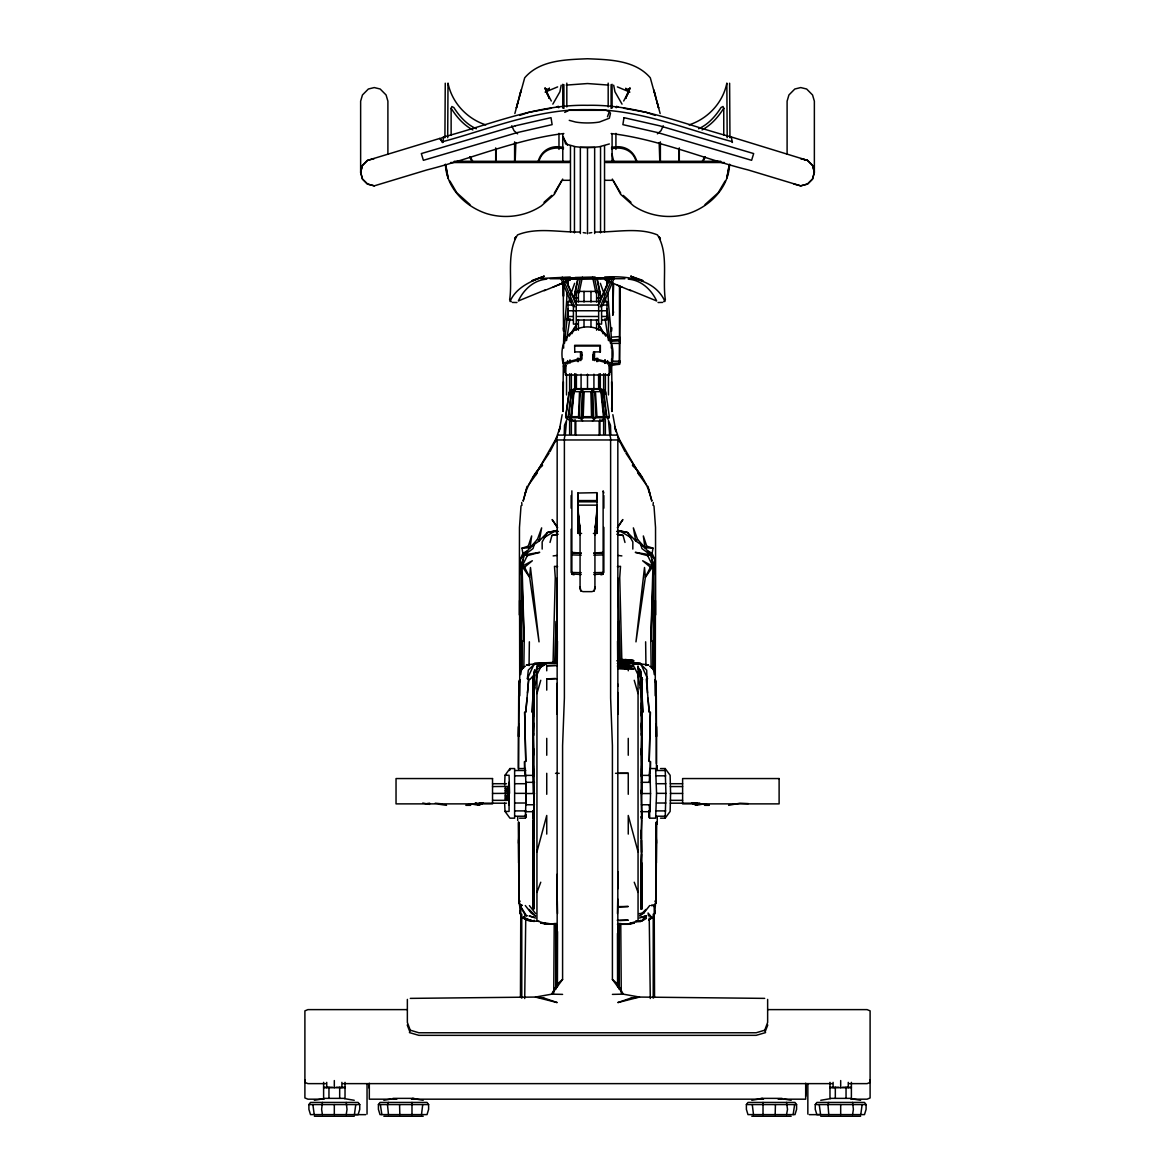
<?xml version="1.0" encoding="UTF-8"?>
<svg xmlns="http://www.w3.org/2000/svg" width="1175" height="1175" viewBox="0 0 1175 1175"><rect width="100%" height="100%" fill="white"/><g stroke="black" fill="none" stroke-linecap="round" stroke-linejoin="round"><path stroke-width="1.5" d="M304.898 1079.663L304.898 1082.381L307.909 1083.629L326.239 1083.629M312.873 1104.573L314.224 1114.605M367.041 1114.076L367.041 1083.673M514.606 161.474L514.606 141.867M515.149 162.253L515.84 142.572M518.762 822.103L518.968 901.915L520.907 906.645M519.335 614.922L519.467 527.516L521.024 505.837M521.773 998.192L521.773 914.165M521.773 669.721L521.773 576.029L519.835 560.152L522.89 553.396L521.964 548.182L528.265 546.155L531.658 535.947L530.043 547.697L519.835 560.152L520.158 673.98M532.936 811.073L532.921 818.035L532.951 810.794M532.936 776.278L532.907 712.476L533.142 776.484L533.142 763.691M533.142 871.997L533.523 907.643M533.523 677.887L534.875 670.279L533.523 678.048L533.142 712.667L533.567 678.048L534.669 669.941L533.523 679.135M533.142 870.44L533.523 874.861L533.523 865.843M533.523 678.195L534.008 726.003M540.764 922.801L555.569 924.314L546.742 923.932L536.946 920.862L536.946 666.078L540.764 663.875L546.742 662.656M546.742 923.932L540.764 923.139L552.323 923.917M546.742 834.088L546.742 815.465L536.946 851.831M557.17 987.25L557.17 874.215M557.17 683.351L557.17 903.825M563.133 411.5L563.413 381.802M563.897 108.394L563.897 84.6M593.39 352.015L593.39 359.286L609.458 363.501L609.458 375.001L565.542 375.001L565.542 363.501L581.61 359.286L581.61 352.015L581.61 359.286M566.82 106.94L566.82 83.131M573.341 320.026L568.024 320.026L568.024 310.758L606.976 310.758M568.024 320.026L568.024 301.505L571.564 301.505M569.992 363.192L569.992 359.829M570.462 231.857L570.462 145.759M574.061 574.825L571.873 574.252L571.873 552.823L581.228 553.337M574.457 232.87L574.457 146.772M574.795 352.015L574.634 345.318L600.366 345.318L600.366 351.898L594.374 351.898L594.374 358.478L612.013 363.148C622.236 314.841 552.764 314.841 562.987 363.148L580.626 358.478L580.626 351.898L574.634 351.898M577.762 509.642L577.762 493.045L596.783 492.678L597.238 515.076M580.347 233.546L580.347 147.463L594.653 147.463L594.653 233.546M580.626 358.478L580.626 351.898M580.803 360.593L581.008 352.75M587.5 233.796L587.5 147.712M592.861 360.27L592.861 355.232L594.183 352.75M594.388 360.593L594.374 351.898M597.238 512.976L597.238 532.554L596.783 533.435L593.404 533.435M600.205 352.015L600.205 345.993L574.795 345.993M600.543 232.87L600.543 146.772M604.538 231.857L604.538 145.759M608.18 106.94L608.18 83.131M609.458 375.001L609.458 363.501M611.103 108.394L611.103 84.6M612.013 363.148L612.013 347.609M617.859 888.741L617.859 871.732M617.83 692.545L617.83 987.25M617.859 686.362L617.859 684.114M619.152 989.071L619.166 923.3M611.925 365.043L619.489 364.323L619.489 285.569M620.224 287.713L619.489 364.323M634.236 922.801L628.258 923.932L638.054 920.862L638.054 666.475M638.054 666.152L639.024 669.735L637.717 666.592M641.477 904.544L641.477 865.843M641.858 878.768L641.477 909.362L640.992 861.069M641.858 870.44L641.858 862.993L641.477 890.342L640.889 872.702M641.491 679.62L642.182 693.235L641.271 678.842L642.798 712.358L641.477 677.887L640.125 670.279L641.477 678.048L641.858 712.667L641.433 678.048L640.331 669.941L641.858 694.014L641.477 678.195L641.858 710.346L641.477 678.518L640.331 670.293M653.227 669.721L653.227 576.029L655.165 560.152L652.11 553.396L653.036 548.182L646.735 546.155L643.342 535.947L644.957 547.697L655.165 560.152L654.842 673.98M655.665 614.922L655.533 527.516L653.976 505.837M656.238 822.103L656.032 901.915L654.093 906.645M656.135 889.269L656.002 903.325L656.414 839.714M657.251 824.101L657.251 816.801M657.251 769.346L657.251 765.703M723.756 135.345L723.756 108.614L723.036 106.499L721.039 107.513C715.472 116.266 708.217 124.491 698.582 128.736M767.642 999.396L767.642 1022.426L764.763 1030.181L765.542 1032.605L756.157 1035.337L587.5 1035.41L418.843 1035.337L409.458 1032.605L410.237 1030.181L407.358 1022.426L407.358 999.396M805.683 1096.363L806.256 1085.421M807.842 1114.076L807.842 1083.673M870.102 1079.663L870.102 1082.381L867.091 1083.629L848.761 1083.629M533.479 708.892L533.523 681.676L534.669 673.437M556.26 663.317L557.2 578.041M557.42 986.471L557.538 931.54M598.413 304.912L609.928 277.608M632.826 549.077L632.84 541.954L627.553 532.481L617.565 530.439M641.521 840.419L641.433 909.142L641.726 811.132M641.829 776.646L641.858 765.762M650.421 768.494L650.436 761.444L650.157 774.163M655.253 695.864L655.415 600.484M656.384 862.935L656.472 822.294L656.238 878.738M520.452 997.472L520.789 905.954M521.656 669.838L521.773 640.551M534.052 749.165L533.523 853.726L534.038 790.32M534.023 838.083L533.362 820.165L533.744 907.82L533.479 840.419L533.142 864.227M505.309 786.428L505.309 800.293L508.232 800.293L508.232 786.428L492.545 786.56M507.277 799.793L507.277 786.927M504.633 803.215L505.015 811.44L509.95 818.167L514.621 818.167L514.621 768.553L509.95 768.553L505.015 775.28L504.604 784.944M556.142 987.044L556.495 924.696M665.373 299.919C662.201 278.974 668.942 253.653 657.486 234.927C638.524 227.083 615.862 232.342 595.71 232.033M660.512 818.167L665.182 818.167L665.917 793.36L665.182 768.553L660.512 768.553M519.497 818.167L525.328 818.167L526.238 793.36L525.328 768.553L519.497 768.553M533.142 848.174L533.362 820.165M553.733 992.993L554.233 923.388M556.083 663.273L556.377 621.134L554.585 663.126M563.266 281.75L563.501 327.061M640.948 749.165L641.477 793.815L641.858 771.578M649.173 810.897L649.819 818.167L655.635 818.167L656.561 793.36L655.635 768.553L649.819 768.553L649.173 775.823M534.111 715.678L533.523 695.336L534.669 687.581M533.479 840.419L533.744 907.82M557.244 663.199L557.464 641.168M596.783 533.435L596.459 525.989M596.694 501.446L596.783 492.678M602.599 305.75L614.231 278.123M613.6 284.952L612.777 315.12L613.086 283.175M654.754 910.845L654.71 914.077L655.665 901.342L654.842 901.137M518.762 724.138L518.528 736.622L518.704 695.673M562.825 407.358L563.427 358.801M534.493 782.33L525.886 782.33L525.886 804.757L534.493 804.757M533.523 909.362L533.142 811.191M533.523 908.76L534.111 873.128M641.858 873.304L641.433 909.142L641.858 879.106M640.874 811.69L650.039 811.69L650.539 793.536L650.039 775.382L640.874 775.382M518.968 901.915L519.115 890.929M523.844 667.062L524.212 641.403L522.067 566.35L522.978 559.608L524.549 554.835L532.995 548.622L534.361 544.333L539.237 540.955L547.447 532.481L557.435 530.439M524.711 998.53L525.754 918.042M529.058 665.579L529.367 641.8M533.142 710.346L533.567 678.048L532.202 712.358L533.729 678.842L532.818 693.235L533.509 679.62M640.889 715.678L641.858 696.613L640.331 673.437M656.296 695.673L656.472 736.622L656.238 724.138M656.619 726.752L656.414 763.618M518.983 680.942L518.528 769.522M575.295 302.621L574.164 299.86M519.306 695.585L519.614 679.532M600.205 306.851L612.733 277.109M509.333 798.589L508.995 804.89L508.995 782.197L509.083 811.44L505.015 811.44M617.462 913.577L617.756 899.066M611.485 331.247L611.573 327.575L611.338 331.1M641.477 907.643L641.638 875.302L641.477 909.362M649.378 810.486L649.232 817.756L649.511 810.721M533.142 893.881L534.096 874.611M641.388 776.646L641.638 765.659M574.516 420.988L571.109 419.064L571.461 417.727L578.482 417.727L581.243 419.064L583.167 417.727L584.092 392.7M641.477 908.76L641.638 875.302M640.933 754.556L641.521 733.127M533.142 693.221L533.567 678.048M533.523 712.476L533.142 725.856L533.523 702.797M594.932 535.066L597.238 505.147L577.762 505.147L580.068 535.066M651.156 667.062L650.788 641.403L652.933 566.35L652.022 559.608L650.451 554.835L642.005 548.622L640.639 544.333L635.763 540.955L627.553 532.481L617.492 530.527M533.142 707.673L533.523 695.336L536.946 674.817L540.764 666.93L546.742 663.038M563.662 348.108C563.089 329.499 566.658 311.302 566.952 292.825M553.058 662.715L555.276 577.615L554.482 566.335L557.64 566.644M564.22 434.163L564.514 425.277L566.541 420.444L565.337 434.442M518.528 843.253L518.762 836.189M640.977 838.083L641.638 820.165L640.889 816.787M650.788 641.403L653.227 576.029M641.521 879.429L640.889 873.128M518.381 768.391L518.381 726.752M571.461 417.727L573.958 392.7M640.992 726.003L641.638 711.874M775.177 1114.605L775.427 1104.573M649.261 782.33L649.613 775.382M533.479 735.256L533.993 726.121M578.482 417.727L579.481 392.7M641.007 862.92L641.521 854.431M527.017 698.229L525.783 712.226L528.706 679.003L527.399 678.724L528.309 670.161L533.876 664.624L527.399 678.724M527.472 692.986L528.706 679.003M653.05 505.382L653.3 502.518M581.596 533.435L578.232 533.435L578.541 525.989M445.252 83.219L444.914 137.725M411.984 1114.605L411.984 1102.429M597.238 509.877L595.137 528.03L596.709 518.307M567.804 285.804L568.656 278.783M576.808 388.675L573.547 391.363L571.109 419.064L568.157 416.684L571.109 392.7M569.008 392.7L565.66 416.684L567.246 419.064L571.447 420.988L603.553 420.988M564.514 343.32L568.098 308.937M569.141 301.858L569.655 298.318M509.671 770.506L509.95 768.553M346.228 1114.605L347.022 1109.376L346.228 1102.429M566.541 340.603L569.919 318.601M852.58 1114.605L853.388 1109.376L852.58 1102.429M519.335 682.939L519.864 679.62M520.672 674.641L521.215 671.322M612.777 315.12L613.6 311.918M610.486 372.196L611.514 365.983L609.472 367.951M562.149 414.687L559.05 431.724L560.372 426.422L554.864 442.094L550.032 451.641M562.766 411.279L563.383 407.872M729.293 164.647L726.855 178.027L729.337 164.691M729.602 164.206C728.676 187.809 709.935 206.55 688.315 213.63A60.013 54.388 0 0 1 633.545 205.845L620.694 194.36L612.322 179.07M561.195 85.173L559.932 91.753L552.837 104.134M786.516 1114.605L787.529 1109.376L786.516 1102.429M574.105 296.526L577.85 278.622M573.929 298.494L578.056 278.754M577.38 292.678L580.377 278.343M579.113 292.839L582.389 277.168M609.252 416.919L607.754 419.064L609.34 416.684L605.859 392.465L604.097 390.35L600.719 388.675L574.281 388.675L569.464 391.657L574.061 390.35L574.12 391.657L579.965 391.657L583.417 388.675M439.817 138.415L442.652 142.454L442.652 141.69C490.225 128.912 537.357 108.761 587.5 109.657C637.643 108.761 684.775 128.912 732.348 141.69L732.348 142.454L731.305 136.961C684.085 124.33 637.291 104.178 587.5 105.324C537.709 104.178 490.915 124.33 443.695 136.961L442.652 142.454L439.817 138.415L367.437 160.417L362.458 165.411L360.637 172.226L362.458 179.041L367.452 184.034L374.267 185.856L426.951 169.92C472.658 158.419 516.765 139.164 563.824 133.524M640.845 664.771L641.021 663.963L648.615 664.903L645.516 664.859M534.155 920.231L533.964 921.053L539.31 921.347M421.502 1114.605L422.721 1104.573M535.051 675.17L533.523 681.676L533.362 713.019M535.8 671.924L536.946 667.048M527.017 486.362L523.125 501.167L526.4 489.799M565.131 435.088L564.382 438.084L564.382 697.979L562.59 745.611L562.59 979.48L551.751 994.153L535.477 997.061L410.31 998.383M517.925 102.078L516.368 108.071L524.696 77.814C539.971 59.925 565.851 59.69 587.5 58.75C609.149 59.69 635.029 59.925 650.304 77.814L658.632 108.071L657.075 102.078M354.409 1114.605L355.761 1104.573M860.776 1114.605L862.127 1104.573M596.312 526.15L594.932 531.379L594.932 588.631L594.168 590.893L591.906 591.642L583.094 591.642L580.832 590.893L580.068 588.631L580.068 531.379L578.688 526.15M374.282 185.856L367.467 184.034L362.473 179.055L360.637 172.24L362.458 165.411L367.437 160.417L374.267 158.596M578.232 533.435L578.585 529.499M763.016 1102.429L763.016 1114.605M514.856 113.564L521.142 90.02L519.497 96.027M787.103 154.072L787.103 101.153L788.924 94.969L794.829 89.006L800.733 87.567L806.638 89.006L812.542 94.969L814.363 101.153L814.363 172.226L812.527 179.055L807.548 184.034L800.733 185.856L748.049 169.92C702.342 158.419 658.235 139.164 611.176 133.524M731.305 136.961L807.563 160.417L812.542 165.411L814.363 172.24L812.542 179.041L807.533 184.034L800.718 185.856L793.903 184.02M616.229 107.762L616.625 106.308L618.579 107.307M550.018 542.453L551.927 535.462L556.862 534.39M793.154 1114.605L794.623 1104.573M545.964 91.767L546.816 88.771L547.153 94.029L545.068 88.066L549.283 98.406L545.068 88.066M536.946 693.573L540.764 680.281M579.29 232.033C559.138 232.342 536.476 227.083 517.514 234.927C506.058 253.653 512.799 278.974 509.627 299.919M594.932 586.854L594.168 590.893M555.643 441.697L557.347 436.703M629.932 88.066L625.717 98.406L629.932 88.066L627.847 94.029L628.184 88.771L629.036 91.767M570.507 294.896L574.648 283.307M607.475 116.722L609.34 111.61L606.021 110.303L568.979 110.303L564.734 112.389M537.489 539.296L541.646 527.869L539.237 540.955L537.489 539.296L530.043 547.697L521.964 548.182M322.42 1102.429L321.612 1109.376L322.42 1114.605M536.946 892.413L540.764 882.219M828.772 1102.429L827.978 1104.573L828.772 1114.605M765.366 1031.195L767.774 1024.997M600.484 420.988L606.843 416.684L603.891 392.7M525.078 493.412C529.264 483.204 534.155 472.497 542.6 465.153L538.928 468.678L535.888 474.7M610.119 277.887L602.188 296.776M571.946 333.715L576.396 324.52M592.464 420.988L596.959 416.684L595.519 392.7M599.705 302.621L600.836 299.86M557.508 530.527L547.447 532.481L542.16 541.954L542.174 549.077M520.584 564.911L522.978 559.608M628.14 92.502L623.69 101.006M663.243 125.769L660.982 130.704L657.383 133.847M388.484 1102.429L387.471 1104.573L388.484 1114.605M526.841 551.031L522.89 553.396L524.549 554.835L539.707 552.338L527.281 555.687L522.067 566.35L529.631 577.263L539.031 641.873L530.483 567.496L529.631 577.263L524.549 567.217L522.067 566.35L532.348 560.754L524.549 567.217M650.451 567.217L642.652 560.754L652.933 566.35L650.451 567.217L645.369 577.263L635.969 641.873L644.517 567.496L645.369 577.263L652.933 566.35L647.719 555.687L635.293 552.338L650.451 554.835L652.11 553.396L648.159 551.031M556.965 437.115L538.928 468.678M702.136 161.651L704.545 157.186M702.929 161.401L705.352 156.936M538.091 161.621C541.293 150.047 551.721 144.525 563.486 147.492M538.899 161.372C541.925 150.209 552.661 146.317 563.486 148.726M725.122 180.979L718.204 192.773L705.029 204.582M554.306 193.126L561.753 180.642M562.678 179.07L554.306 194.36L541.44 205.845A60.013 54.388 0 0 1 486.685 213.63C465.065 206.55 446.324 187.809 445.398 164.206M514.591 238.892L515.972 236.63L514.812 238.525M569.243 336.168L574.648 327.282M549.136 453.095L533.23 476.991M570.888 390.35L569.141 392.465L565.748 416.919L567.246 419.064M617.888 527.09L622.867 519.556L617.345 527.678M566.541 319.571L568.568 316.677M639.406 918.057L645.956 915.927L641.682 921.112L646.338 918.453L645.956 915.927L640.654 917.337M609.575 364.779L608.929 365.689L610.545 365.278M528.339 485.26L536.946 473.363M665.182 818.167L670.132 811.44L670.587 793.36L670.132 775.28L665.182 768.553M378.423 1104.573L380.01 1102.429L427.024 1102.429L428.611 1104.573L428.611 1109.376L427.024 1114.605L380.01 1114.605L378.423 1109.376L378.423 1104.573L428.611 1104.573M746.389 1104.573L747.976 1102.429L794.99 1102.429L796.577 1104.573L796.577 1109.376L794.99 1114.605L747.976 1114.605L746.389 1109.376L746.389 1104.573L796.577 1104.573M308.907 1104.573L310.508 1102.429L358.125 1102.429L359.741 1104.573L359.741 1109.376L358.125 1114.605L310.508 1114.605L308.907 1109.376L308.907 1104.573L359.741 1104.573M815.259 1104.573L816.875 1102.429L864.492 1102.429L866.092 1104.573L866.092 1109.376L864.492 1114.605L816.875 1114.605L815.259 1109.376L815.259 1104.573L866.092 1104.573M645.883 909.435L639.508 915.942L643.841 913.019L649.716 905.528M641.682 921.112L645.956 915.927M529.852 679.547L534.61 674.23M473.51 804.317L475.067 803.436L479.532 804.273L483.043 802.98L478.401 805.213L470.632 803.862M522.288 668.898L520.29 670.94L522.669 667.297L525.357 666.313M651.714 667.885L652.331 667.297L654.71 670.94L652.712 668.898M637.511 539.296L635.763 540.955L633.354 527.869L637.511 539.296L644.957 547.697L653.036 548.182M618.123 661.775A362.385 362.385 0 0 1 625.262 662.127L633.575 663.199L617.462 663.625M617.462 666.152L633.575 665.726L625.232 665.358M544.01 202.306L551.736 195.417M562.59 979.48L557.17 984.18L551.751 994.153L562.59 994.388M646.735 546.155L644.957 547.697L640.639 544.333M651.435 668.017L652.316 667.283L649.643 666.313M534.361 544.333L530.043 547.697L528.265 546.155M523.609 916.999L524.77 916.103M565.704 281.765L572.636 277.99M572.269 278.196L569.302 280.164L573.018 277.814M544.113 537.577L554.35 531.394L557.963 531.467M536.946 669.368L546.742 663.567M482.161 802.76L479.532 804.273L482.587 803.494L479.297 803.201M476.007 802.907L475.067 803.436L481.456 803.083M545.127 92.12L557.626 86.891M511.257 301.417L510.009 301.476C516.089 287.464 530.806 281.163 544.231 276.257L532.319 280.355M483.043 802.98L478.401 805.213L482.367 803.773M689.049 124.903C708.011 118.734 722.963 102.578 726.855 83.102L727.178 137.695M702.048 129.911C711.066 125.108 718.101 117.236 723.492 108.614L724.197 108.394M545.053 290.019L518.351 300.947C523.58 289.667 533.861 280.032 546.727 279.165M570.051 279.753L553.014 287.141M609.355 143.952L599.382 146.728A21.429 3.907 0 0 1 575.618 146.728L565.645 143.952L563.354 136.785M619.431 924.314L628.258 924.27L631.416 922.933M544.187 290.724L562.81 283.102L557.655 285.158M531.629 281.28L544.231 276.257M694.44 803.847L692.09 802.98L695.615 804.273L699.14 802.907L701.637 804.317L704.515 803.862L709.245 805.33L704.515 805.33M519.673 115.429L528.882 112.315L551.428 108.188M593.772 553.366L603.127 552.647M556.318 107.263L558.257 106.264L558.668 107.748M647.719 555.687L650.451 554.835M469.045 804.346L465.887 805.33L470.632 805.33M764.763 1030.181L756.157 1032.766L418.843 1032.766L410.237 1030.181M617.418 924.211L628.258 924.27L632.532 923.036M728.632 805.33L739.912 803.215L748.372 803.612M603.127 552.426L593.772 553.014M600.939 574.825L603.127 574.252L603.127 490.842L603.862 492.957M619.489 336.593L611.925 337.137M619.489 339.428L611.925 339.972M619.489 364.044L611.925 364.588M520.158 901.137L519.335 901.342L520.275 914.077L520.246 910.845M600.939 553.337L603.127 552.823M440.581 138.444L443.695 136.961M603.127 573.973L593.772 574.502M541.029 664.242L546.86 662.964L537.283 666.592M647.528 692.986L646.691 670.161L641.124 664.624L647.601 678.724M551.927 535.462L558.184 534.243M628.258 924.27L634.236 923.139M591.745 232.606L589.116 233.061M505.191 798.089L507.159 797.722M701.637 804.317L696.746 805.213L692.545 803.494L697.48 803.054L692.78 803.773L696.746 805.213L692.09 802.98M383.843 1100.285L390.996 1099.051M751.809 1100.285L762.546 1098.434M314.401 1100.285L324.359 1098.596M820.752 1100.285L830.725 1098.596M619.489 340.838L611.925 341.191M619.489 363.031L611.925 363.383M426.775 803.612L429.639 803.171M625.232 660.232A361.856 361.856 0 0 0 618.109 659.88A362.355 362.355 0 0 1 625.262 660.1L633.545 661.158L621.825 661.319M625.217 661.966L633.516 662.098L625.203 662.259M639.112 913.68L643.841 913.019M526.518 915.81L519.512 904.735L522.155 905.396L519.512 904.735L525.548 915.663L527.281 915.722M553.131 555.907L556.744 555.467M566.262 85.099L587.5 83.543L608.738 85.099M603.127 554.908L593.772 555.158M603.127 572.46L593.772 572.695M662.715 302.416L658.059 302.518M575.089 277.476L595.108 276.992M617.36 566.644L620.518 566.335L619.724 577.615L621.81 659.058M505.147 795.945L507.13 795.739M435.22 803.215L442.153 803.862M617.125 531.629L620.65 531.394L630.887 537.577M618.123 666.959A362.385 362.385 0 0 1 625.262 667.312L633.78 668.839L625.173 669.148M539.957 278.519L570.286 276.992M568.641 278.387L613.188 278.387L561.988 278.637L606.403 278.034L599.867 278.387M635.69 921.347L641.036 921.053L640.845 920.231M516.941 302.518L512.285 302.416M619.489 906.968L628.258 906.498L617.624 906.615M546.742 690.136L546.742 678.915L555.511 678.46M546.742 670.793L546.742 665.711L555.511 665.3M619.489 920.598L628.258 920.187L617.257 920.26M555.511 662.362L546.742 662.729L540.764 664.183L536.946 666.475L546.742 662.817L557.273 662.597M633.119 663.464L625.232 662.685A361.856 361.856 0 0 0 618.109 662.333M550.106 278.71L624.894 278.71M544.377 663.376L534.331 663.611L556.906 663.214M534.008 663.611L548.211 663.17M635.66 921.567L640.977 921.406L635.675 921.479M627.083 660.688L633.531 660.526L625.262 659.483M618.123 659.322A362.399 362.399 0 0 1 625.262 659.674L633.531 660.717L631.504 660.702M612.41 994.388L623.249 994.153L639.523 997.061L764.69 998.383M617.037 531.467L620.65 531.394M534.331 663.611L544.759 663.42M529.484 664.859L526.385 664.903L533.979 663.963L534.155 664.771M546.742 678.915L557.273 678.753M546.742 665.711L557.376 665.593M619.489 343.379L611.925 343.394M619.489 361.18L611.925 361.195M619.489 773.326L628.258 773.297L628.258 794.285M625.203 660.556L633.531 660.717M454.226 161.298L570.081 161.313M605.757 161.298L720.774 161.298M450.568 162.532L569.243 162.532M605.757 162.532L724.432 162.532M562.678 180.304L569.772 180.304M605.228 180.304L612.322 180.304M573.415 297.804L577.88 297.804M597.12 297.804L601.585 297.804M576.881 301.505L598.119 301.505M603.436 301.505L606.976 301.505L606.976 320.026L601.659 320.026M568.024 305.045L573.341 305.045M576.881 305.045L598.119 305.045M601.659 305.045L606.976 305.045M568.024 316.486L573.341 316.486M576.881 316.486L598.119 316.486M601.659 316.486L606.976 316.486M576.881 320.026L598.119 320.026M577.88 324.094L573.415 324.094L573.415 304.81M597.12 324.094L601.585 324.094L601.585 304.81M568.157 416.684L565.66 416.684L565.895 417.727L568.568 417.727M571.505 416.684L578.027 416.684M583.476 416.684L591.524 416.684L593.757 419.064L592.832 391.363L591.583 388.675M596.959 416.684L603.48 416.684L603.891 419.064L604.273 418.036L601.453 391.363L598.192 388.675M606.843 416.684L609.34 416.684M583.167 417.727L591.833 417.727M596.518 417.727L603.524 417.727M606.432 417.727L609.105 417.727M558.169 435.088L616.831 435.088M597.238 500.565L577.762 500.565L577.762 532.554M577.762 501.813L597.238 501.813M581.228 553.014L571.873 552.426M581.228 555.158L571.873 554.908M581.228 572.695L571.873 572.46M581.228 574.502L571.873 573.973M616.802 660.761L630.667 660.747L625.232 660.042M514.914 770.506L525.68 770.506M656.002 770.506L665.476 770.506M555.511 773.326L559.168 773.326M615.538 773.297L628.258 773.297M505.015 775.28L509.083 775.28L509.553 793.36M525.093 775.382L534.258 775.382M515.135 775.823L525.974 775.823M656.282 775.823L665.711 775.823M641.403 782.33L650.392 782.33M492.545 783.71L506.528 783.71M515.296 783.71L526.165 783.71M656.487 783.71L665.858 783.71M670.367 783.71L682.587 783.71M670.367 786.56L682.587 786.56M492.545 793.448L507.115 793.36M515.355 793.36L526.238 793.36M656.561 793.36L665.917 793.36M670.367 793.448L682.587 793.448M526.018 793.536L534.596 793.536M641.491 793.536L650.539 793.536M492.545 800.337L506.528 800.337M670.367 800.337L682.587 800.337M480.325 803.186L506.528 803.186M515.296 803.01L526.165 803.01M656.487 803.01L665.858 803.01M670.367 803.186L694.822 803.186M641.403 804.757L650.392 804.757M515.135 810.897L525.974 810.897M656.282 810.897L665.711 810.897M525.093 811.69L534.258 811.69M514.914 816.214L525.68 816.214M656.002 816.214L665.476 816.214M406.917 1009.619L307.909 1009.619L304.898 1010.867L304.898 1097.935L307.909 1099.183L323.889 1099.183M768.083 1009.619L867.091 1009.619L870.102 1010.867L870.102 1097.935L867.091 1099.183L851.111 1099.183M342.748 1083.629L832.252 1083.629M323.61 1087.286L332.54 1087.286M336.109 1087.286L345.024 1087.286M829.976 1087.286L838.891 1087.286M842.46 1087.286L851.39 1087.286M323.61 1087.712L345.024 1087.712M829.976 1087.712L851.39 1087.712M392.949 1098.375L414.099 1098.375M760.901 1098.375L782.051 1098.375M396.827 1099.183L369.317 1099.183L369.317 1083.203M411.485 1099.183L763.515 1099.183M778.173 1099.183L805.683 1099.183L805.683 1083.203M355.144 1114.649L365.675 1114.649M809.223 1114.649L819.739 1114.649M314.401 1116.25L354.248 1116.25M383.843 1116.25L423.191 1116.25M751.809 1116.25L791.157 1116.25M820.752 1116.25L860.599 1116.25M627.083 660.497L630.167 660.497M617.58 667.855L633.472 668.325M546.874 923.888L552.191 923.961M625.217 662.92L633.487 663.155M611.514 147.492C623.279 144.525 633.707 150.047 636.909 161.621M611.514 148.726C622.339 146.317 633.075 150.209 636.101 161.372M604.714 276.992C626.863 275.802 654.666 278.607 664.991 301.476L663.743 301.417M633.604 663.523L640.654 663.611L631.988 663.332M631.93 663.478L640.654 663.611L632.297 663.42M631.122 661.07L633.516 661.143M632.121 663.332L640.992 663.611M617.462 663.464L621.883 663.655M617.462 665.99L621.883 666.181M627.421 669.118L625.188 668.986A360.813 360.813 0 0 0 618.079 668.648M554.35 531.394L557.875 531.629M625.732 667.914L625.232 667.87A361.871 361.871 0 0 0 618.109 667.518M732.994 803.862L736.549 804.185M631.607 661.261L625.232 660.658A361.9 361.9 0 0 0 618.109 660.306M631.607 662.215L625.232 661.613A361.856 361.856 0 0 0 618.109 661.261M618.109 664.859A361.856 361.856 0 0 1 625.232 665.212L633.222 665.961M505.147 790.775L507.13 790.981M625.482 667.899L633.78 668.839M618.256 555.467L621.869 555.907M438.598 804.185L446.515 805.33M585.884 233.061L583.255 232.606M650.23 916.103L648.482 915.81L648.071 912.99L651.391 916.999M534.023 921.406L526.385 920.113L522.655 917.734L523.272 917.132L526.385 920.113L534.419 921.406L522.684 917.748L533.318 921.112M850.641 1098.596L860.599 1100.285M344.275 1098.596L354.248 1100.285M784.004 1099.051L791.157 1100.285M412.454 1098.434L423.191 1100.285M623.572 108.188L646.118 112.315L655.327 115.429M505.191 788.631L507.159 788.998M616.816 534.243L623.073 535.462L624.982 542.453M422.75 803.039L429.521 804.376M618.138 534.39L623.073 535.462M628.273 279.165C641.139 280.032 651.42 289.667 656.649 300.947L629.947 290.019M564.646 365.278L566.277 365.689M534.346 917.337L529.044 915.927L535.594 918.057M807.548 160.417L800.733 158.596L807.563 160.417L812.542 165.411L814.363 172.226M569.243 120.349L575.618 122.053A21.37 5.361 0 0 0 599.382 122.053L609.355 118.22L610.486 113.299L609.34 111.61M542.468 923.036L546.742 924.27L543.584 922.933M450.701 108.453L451.406 108.658C456.781 117.265 463.831 125.123 472.849 129.926M524.549 554.835L527.281 555.687M571.873 552.647L574.061 553.366M617.374 86.891L629.873 92.12M635.043 278.519L630.769 276.257L642.681 280.355M630.769 276.257L643.371 281.28M617.345 285.158L630.813 290.724M621.986 287.141L604.949 279.753M485.818 124.903C466.857 118.734 451.905 102.578 448.013 83.102L447.69 137.695M476.33 128.751C466.695 124.521 459.425 116.31 453.858 107.557L451.861 106.528L451.127 108.643L451.127 135.375M633.545 662.113L625.262 661.055A362.385 362.385 0 0 0 618.123 660.702M633.575 665.726L625.262 664.653A362.385 362.385 0 0 0 618.123 664.301M692.986 802.76L695.615 804.273M535.403 915.883L531.159 913.019L525.284 905.528M523.565 668.017L522.684 667.283L523.286 667.885M612.41 979.48L617.83 984.18L623.249 994.153L612.41 979.48L612.41 745.611L610.618 697.979L610.618 438.084L609.869 435.088M517.617 133.847L514.018 130.704L511.757 125.769M623.264 195.417L630.975 202.306M469.971 204.582L456.796 192.773L449.878 180.979M604.097 390.35L605.536 391.657L600.924 390.35L600.88 391.657L595.035 391.657L592.626 390.35L591.113 391.657L583.887 391.657L582.374 390.35L581.096 418.036L582.536 420.988M580.803 353.837L582.33 355.232M639.112 474.7L636.072 468.678L632.4 465.153C642.431 474.553 648.879 487.801 651.875 501.167L648.6 489.799M565.528 367.951L563.486 365.983L564.514 372.196M529.117 909.435L535.492 915.942M529.411 905.631L535.55 913.504M640.537 676.903L642.578 679.708L639.876 674.259M638.054 473.363L646.661 485.26M606.432 316.677L608.459 319.571L608.459 329.984L610.486 343.32M641.77 476.991L625.864 453.095M557.655 527.678L552.133 519.556L557.112 527.09M598.604 324.52L605.757 336.168M551.31 101.006L546.86 92.502M636.072 468.678L618.035 437.115M660.188 238.525L659.028 236.63L660.409 238.892M613.247 180.642L620.694 193.126M622.03 104.134L614.936 91.753L613.673 85.173M563.838 138.532L567.525 145.186M470.455 157.186L472.864 161.651M469.647 156.936L472.071 161.401M624.968 451.641L620.136 442.094L614.628 426.422L615.95 431.724L612.851 414.687M634.236 666.93L638.054 674.817L641.477 695.336L641.858 707.673M652.022 559.608L654.416 564.911M572.812 296.776L564.881 277.887M639.743 674.186L641.433 678.048L639.861 673.143M574.795 306.851L562.267 277.109M572.401 305.75L560.769 278.123M600.352 327.282L603.054 333.715M565.072 277.608L576.587 304.912M407.226 1024.997L409.634 1031.195M634.236 882.219L638.054 892.413M659.16 142.586L659.836 162.282M600.352 283.307L604.493 294.896M617.653 436.703L619.357 441.697M580.068 586.854L580.832 590.893M634.236 680.281L638.054 693.573M641.477 678.518L640.008 673.246L641.477 679.135M381.846 1114.605L380.377 1104.573M647.983 486.362L649.922 493.412M655.503 96.027L653.843 90.02L660.144 113.564M638.054 851.831L628.258 815.465L628.258 834.088M596.43 529.499L597.238 532.554M820.591 1114.605L819.239 1104.573M638.054 667.048L639.2 671.924M639.949 675.17L641.477 681.676L641.521 708.892M753.498 1114.605L752.279 1104.573M597.15 278.622L600.895 296.526M596.944 278.754L601.071 298.494M594.623 278.343L597.62 292.678M592.611 277.168L595.887 292.839M368.744 1085.421L369.317 1088.344M445.531 164.691L448.013 178.027M445.707 164.647L448.145 178.027M611.587 381.802L612.234 411.279M578.056 516.824L580.068 529.058L577.762 509.877L579.863 528.03M653.785 671.322L654.328 674.641M655.136 679.62L655.665 682.939M605.081 318.601L608.459 340.603M605.345 298.318L605.859 301.858M606.902 308.937L608.459 319.571M640.331 687.581L641.477 695.336L641.638 713.019M646.294 679.003L649.217 712.226L647.983 698.229M606.344 278.783L607.196 285.804M608.033 292.825C608.342 311.302 611.911 329.499 611.338 348.108M601.042 392.7L603.48 416.684M729.616 83.219L729.954 137.725M521.7 502.518L521.95 505.382M609.663 434.442L608.459 420.444L610.486 425.277L610.78 434.163M641.477 712.476L641.858 725.856L641.477 702.797M611.617 407.872L611.867 411.5M563.662 331.1L563.427 327.575L563.515 331.247M533.479 854.431L533.993 862.92M641.007 726.121L641.521 735.256M649.261 804.757L649.613 811.69M399.823 1114.605L399.573 1104.573M620.253 659.483L617.8 578.041M525.622 814.246L525.768 817.756L525.695 814.128M521.773 576.029L524.212 641.403M656.238 836.189L656.472 843.253M533.523 874.861L533.142 862.993L533.523 898.082M533.479 733.127L534.067 754.556M640.933 830.387L641.521 852.242M590.908 392.7L591.524 416.684M533.142 895.203L533.523 909.494M640.962 790.32L641.638 817.815M533.362 765.659L533.612 776.646M518.762 878.738L518.528 822.294L518.998 903.325L518.865 889.269M557.288 900.873L557.538 913.577M524.843 774.163L524.564 761.444L524.579 768.494M655.386 679.532L655.694 695.585M656.017 680.942L656.472 769.522M533.142 771.578L533.523 793.815L533.362 768.494M655.885 890.929L656.032 901.915M611.573 358.801L612.175 407.358M645.633 641.8L645.942 665.579M649.246 918.042L650.289 998.53M641.638 876.565L641.858 893.881M617.536 641.168L617.712 659.528M578.232 492.678L578.306 501.446M618.887 659.601L618.623 621.134L618.74 659.645M620.767 923.388L621.267 992.993M618.505 924.696L618.858 987.044M653.227 640.551L653.344 669.838M654.211 905.954L654.548 997.472M641.917 776.381L642.093 712.476L642.064 776.278M642.049 810.794L642.079 818.035L642.064 811.073M641.638 768.494L641.858 815.597M617.462 933.376L617.58 986.471M563.471 283.821L563.501 296.32L563.501 283.998M519.585 600.484L519.747 695.864M518.586 839.714L518.616 862.935M851.39 1082.351L851.39 1098.375L829.976 1098.375L829.976 1082.351M848.262 1082.351L848.262 1087.712M846.044 1087.286L846.044 1098.375M840.683 1080.559L840.683 1087.712M840.683 1104.573L840.683 1114.605M835.322 1087.286L835.322 1098.375M833.104 1082.351L833.104 1087.712M679.297 147.903L679.297 162.15M678.768 149.019L678.768 161.504M660.379 141.896L660.379 161.504M653.227 914.165L653.227 998.192M641.858 692.648L641.858 711.639M641.477 722.86L641.477 735.8M641.477 883.365L641.477 898.082M628.258 665.711L628.258 670.793M628.258 738.355L628.258 755.246M620.224 337.827L620.224 343.335M620.224 361.151L620.224 362.458M617.859 714.297L617.83 439.964L557.17 439.964L557.141 714.297M615.92 133.377L615.92 149.416M612.087 84.292L612.087 108.129M612.087 133.803L612.087 161.313M608.459 374.149L608.459 394.932M607.563 360.593L607.563 363.956M605.375 373.738L605.375 393.889M605.375 419.534L605.375 434.192M605.213 359.829L605.213 363.192M604.699 360.123L604.699 363.398M603.862 495.542L603.862 508.173M603.862 527.369L603.862 572.548M603.627 373.738L603.627 392.053M603.627 419.534L603.627 434.192M600.322 374.179L600.322 388.925L574.678 388.925L574.678 374.179M599.955 373.738L599.955 390.218M599.955 419.534L599.955 434.192M599.191 422.001L599.191 434.838M598.751 298.465L598.751 291.415L576.249 291.415L576.249 330.204M598.751 323.154L598.751 330.204M598.663 297.804L598.663 324.094M598.604 374.179L598.604 388.925M597.722 358.272L597.722 361.562M596.606 291.415L596.606 301.99M596.606 319.629L596.606 330.204M596.68 358.243L596.68 361.592M593.918 374.179L593.918 388.925M590.981 291.415L590.981 301.99M590.981 319.629L590.981 326.679M587.5 374.179L587.5 388.925M584.019 291.415L584.019 301.99M584.019 319.629L584.019 326.679M581.082 374.179L581.082 388.925M578.394 291.415L578.394 301.99M578.394 319.629L578.394 330.204M578.511 358.243L578.511 361.592M577.468 358.272L577.468 361.562M576.396 374.179L576.396 388.925M575.809 422.001L575.809 434.838M575.045 373.738L575.045 390.218M575.045 419.534L575.045 434.192M571.873 490.842L571.873 552.984M571.373 373.738L571.373 392.053M571.373 419.534L571.373 434.192M571.138 495.542L571.138 508.173M571.138 529.205L571.138 572.548M569.625 373.738L569.625 393.889M569.625 419.534L569.625 434.192M567.628 360.593L567.628 363.956M566.541 374.149L566.541 394.932M565.542 363.501L565.542 375.001M562.781 84.292L562.781 108.129M562.781 133.803L562.781 161.313M558.977 133.348L558.977 149.387M555.834 923.3L555.848 989.071M546.742 738.355L546.742 755.246M546.742 773.297L546.742 794.285M533.523 722.86L533.523 735.8M533.142 692.648L533.142 724.285M517.705 816.904L517.705 820.576M496.217 149.034L496.217 161.518M495.703 147.918L495.703 162.179M387.897 154.072L387.897 101.153L386.076 94.969L380.171 89.006L374.267 87.567L368.363 89.006L362.458 94.969L360.637 101.153L360.637 172.226M345.024 1082.351L345.024 1098.375L323.61 1098.375L323.61 1082.351M341.896 1082.351L341.896 1087.712M339.678 1087.286L339.678 1098.375M334.317 1080.559L334.317 1087.712M334.317 1104.573L334.317 1114.605M328.956 1087.286L328.956 1098.375M326.738 1082.351L326.738 1087.712M613.761 161.107A58.118 52.669 0 0 1 612.072 154.042M618.094 668.355A806.182 357.273 0 0 1 625.217 668.428M621.678 665.197A795.299 220.577 0 0 1 625.232 665.226M621.56 662.377A757.478 81.354 0 0 1 625.1 662.392M524.637 712.256L525.783 761.429L524.637 712.256M601.453 391.363L604.273 418.036L606.197 416.919L603.289 392.465L601.453 391.363M650.363 712.256L649.217 761.429L650.363 712.256M583.329 392.465L582.565 416.919L581.096 418.036L578.996 416.919L580.318 392.465L582.168 391.363L583.329 392.465M573.576 392.465L570.712 418.036L568.803 416.919L571.711 392.465L573.547 391.363L573.576 392.465M623.984 117.676L622.882 124.638L657.75 132.599L751.618 160.314L753.66 153.572L659.645 125.798L623.984 117.676M651.728 917.132L648.615 920.113L652.345 917.734L651.728 917.132M549.386 88.287L546.272 91.268L549.386 88.287M592.832 391.363L591.671 392.465L592.435 416.919L593.904 418.036L596.004 416.919L594.682 392.465L592.832 391.363M631.386 997.913L617.83 1002.569L639.523 997.061L631.386 997.913M515.355 125.798L421.34 153.572L423.382 160.314L517.25 132.599L552.118 124.638L551.016 117.676L515.355 125.798M654.343 905.279L651.244 905.47L654.343 905.279M492.531 778.555L396.034 778.555L396.034 803.876L492.531 803.876L492.531 778.555M779.113 778.555L682.616 778.555L682.616 803.876L779.113 803.876L779.113 778.555M543.614 997.913L535.477 997.061L557.17 1002.569L543.614 997.913M628.816 91.165L625.614 88.287L628.728 91.268"/></g></svg>
